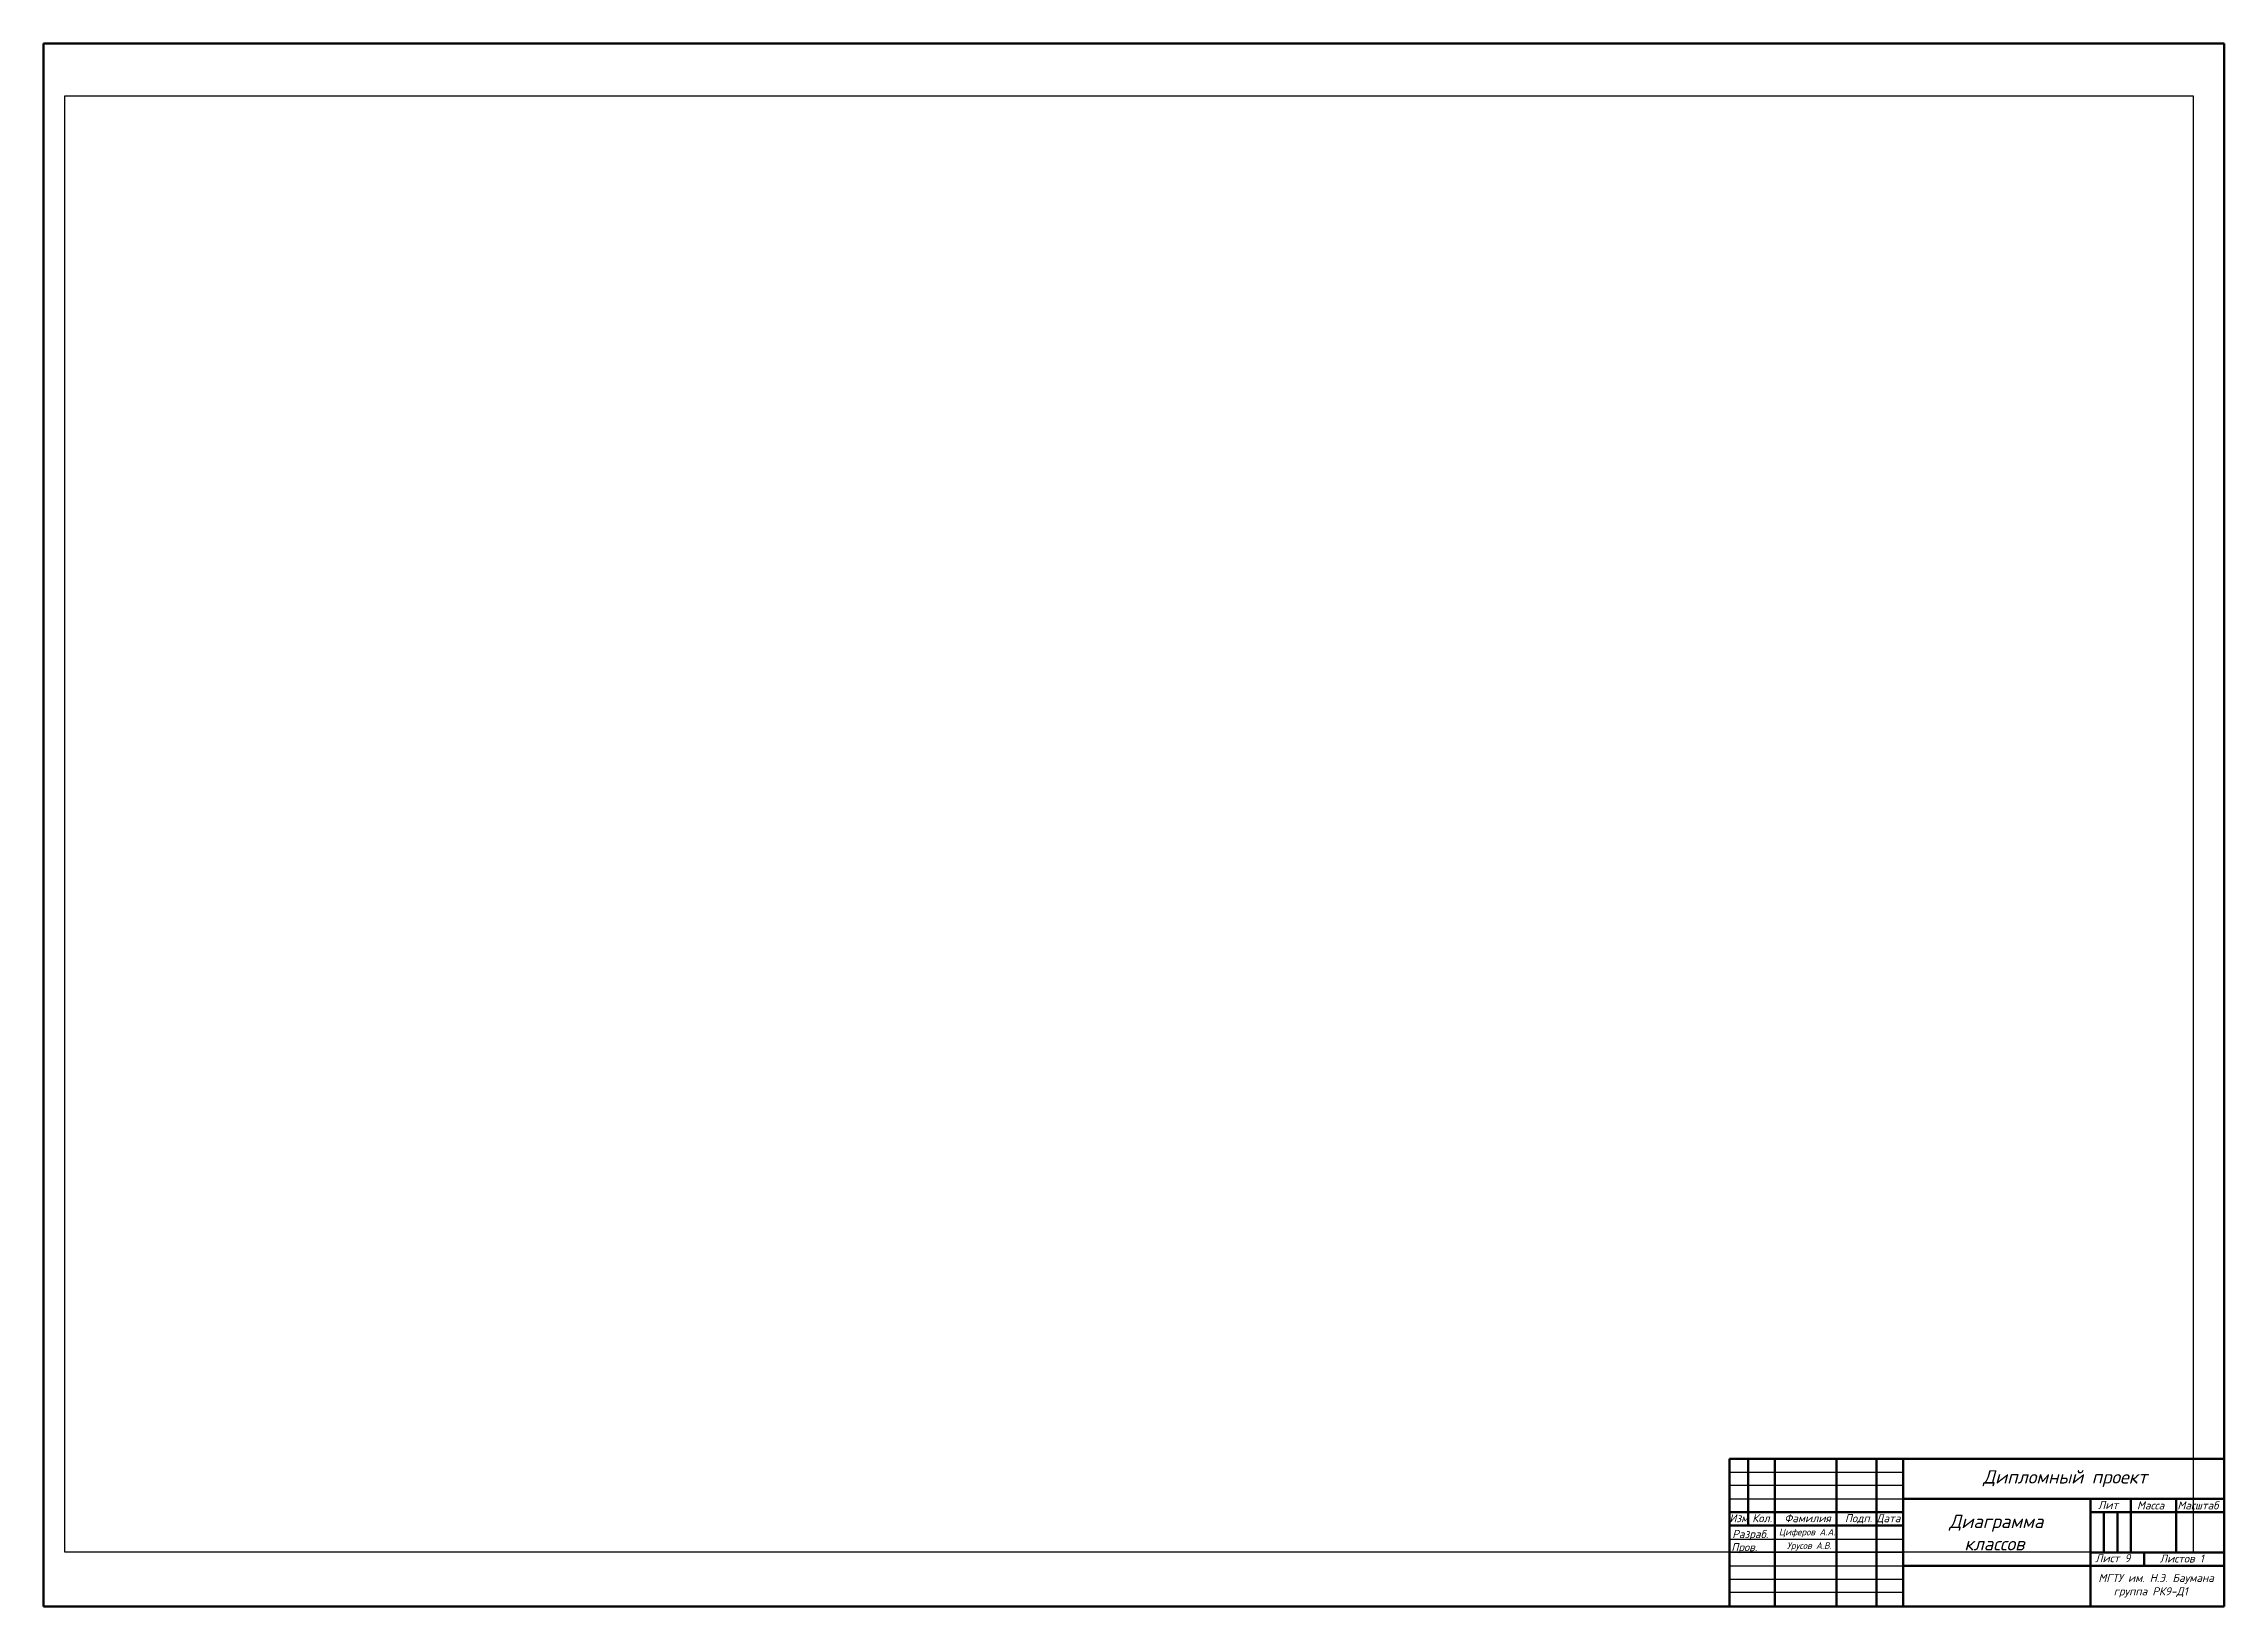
# Paper-space layout 'ISO A1 Title Block' of a CAD drawing. Header units: millimetres. Extents: x 20 to 835, y 5 to 589.
import ezdxf

# ---------------------------------------------------------------- set-up
doc = ezdxf.new("R2010")
doc.units = ezdxf.units.MM
doc.layers.add('thick', color=50, linetype='Continuous', lineweight=70)
doc.styles.add('ISO Proportional', font='isocpeui.ttf', dxfattribs={"height": 5})
picture_1 = doc.add_image_def('image1.jpg', size_in_pixel=(4840, 3312))

psp = doc.layouts.new('ISO A1 Title Block')

# ---------------------------------------------------------------- linework, layer by layer
at = {"lineweight": 100}
for p, q in [((20, 589), (20, 5)), ((20, 589), (835, 589)), ((835, 589), (835, 5)), ((835, 5), (20, 5))]:
    psp.add_line(p, q, dxfattribs=at)
at = {"color": 0, "lineweight": 60}
for p, q in [((715.03, 60.17), (715.03, 5)), ((785.03, 25.17), (835, 25.17))]:
    psp.add_line(p, q, dxfattribs=at)
psp.add_line((20, 5), (20, 5))
at = {"layer": 'thick', "color": 0, "lineweight": 60}
for p, q in [((835.03, 60.17), (650.03, 60.17)), ((650.03, 60.17), (650.03, 5.17)), ((657.03, 60.17), (657.03, 35.17)), ((667.03, 60.17), (667.03, 5.17)), ((690.03, 5.17), (690.03, 60.17)), ((705.03, 60.17), (705.03, 5.17)), ((715.12, 45.17), (835.03, 45.17)), ((785.03, 45.17), (785.03, 5.17)), ((800.03, 40.17), (800.03, 45.17)), ((817.03, 45.17), (817.03, 25.17)), ((650.03, 40.17), (715.03, 40.17)), ((715.03, 35.17), (650.03, 35.17)), ((785.03, 40.17), (835.03, 40.17)), ((790.03, 25.17), (790.03, 40.17)), ((795.03, 40.17), (795.03, 25.17)), ((800.03, 25.17), (800.03, 40.17)), ((805.03, 25.17), (805.03, 20.17)), ((715.23, 20.17), (835.03, 20.17))]:
    psp.add_line(p, q, dxfattribs=at)
at = {"layer": 'thick', "color": 0, "lineweight": 30}
for p, q in [((650.03, 55.17), (715.03, 55.17)), ((715.03, 50.17), (650.03, 50.17)), ((650.03, 45.17), (715.12, 45.17)), ((650.03, 30.17), (715.03, 30.17)), ((715.03, 25.17), (650.03, 25.17)), ((650.03, 20.17), (715.23, 20.17)), ((650.03, 15.17), (715.03, 15.17)), ((715.03, 10.17), (650.03, 10.17))]:
    psp.add_line(p, q, dxfattribs=at)

# ---------------------------------------------------------------- texts
at = {"lineweight": 30, "attachment_point": 1, "style": 'ISO Proportional'}
for s, insert, char_height, width in [('\\pi4.4964;{\\H1.667x;Дипломный проект}', (740.33, 55.9), 3, 69.3724), ('{\\fISOCPEUR|b0|i1|c204|p34;Лит}', (787.79, 44.41), 3, 15), ('Масса', (802.37, 44.24), 3, 15), ('Масштаб', (817.47, 44.24), 3, 15), ('{\\fISOCPEUR|b0|i1|c204|p34;Изм}', (650.03, 39.45), 3, 7), ('{\\fISOCPEUR|b0|i1|c204|p34;Разраб.}', (651.11, 33.54), 3, 17.0187), ('Кол.', (658.57, 39.45), 3, 10), ('Циферов А.А.', (668.52, 34.02), 2.5, 26.7653), ('{\\fISOCPEUR|b0|i1|c204|p34;Фамилия}', (670.57, 39.45), 3, 23), ('Подп.', (693.2, 39.45), 3, 15), ('{\\fISOCPEUR|b0|i1|c204|p34;Дата }', (704.91, 39.45), 3, 10), ('\\pi0.68735;{\\H1.667x;Диаграмма           \\P\\pi6.3551;классов}', (731.49, 39.26), 3, 37.094), ('{\\fISOCPEUR|b0|i1|c204|p34;Пров.}', (650.76, 28.63), 3, 17), ('Урусов А.В.', (671.5, 28.97), 2.5, 23), ('Лист 9', (786.75, 24.5), 3, 20.0124), ('МГТУ им. Н.Э. Баумана\\P   группа РК9-Д1', (787.93, 17.13), 3, 46.8546), ('Листов 1', (810.87, 24.39), 3, 28.0174)]:
    psp.add_mtext(s, dxfattribs=dict(at, insert=insert, char_height=char_height, width=width))

# ---------------------------------------------------------------- pictures from other files: only their frames are drawn
image = psp.add_image(picture_1, insert=(27.95, 25.22), size_in_units=(795.46, 544.33))
image.dxf.flags = 7

doc.saveas('drawing.dxf')
